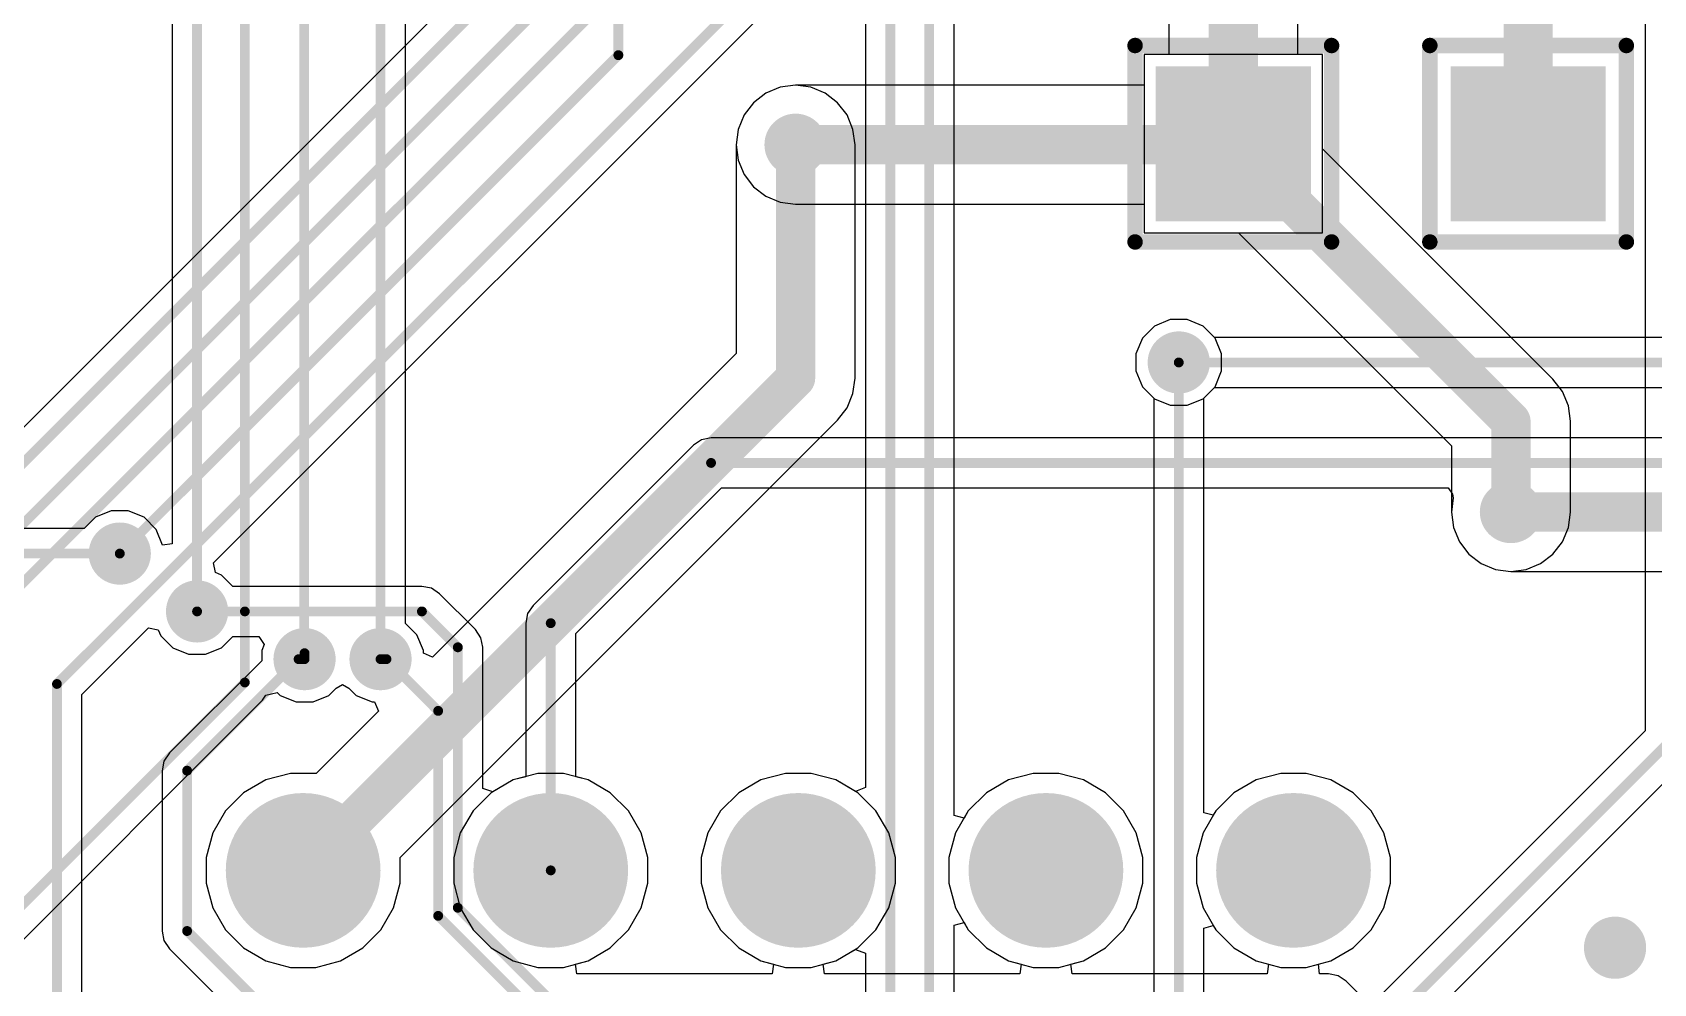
# Model space of a CAD drawing. Header units: millimetres. Extents: x 1 to 134, y -1 to 87.
# Drawn here: x 39.29 to 60.24, y 24.36 to 36.66 of the extents above; entities that cross this region are included whole.
import ezdxf

# ---------------------------------------------------------------- set-up
doc = ezdxf.new("R2010")
doc.units = ezdxf.units.MM
for name, color, linetype in [('BottomLayer', 5, 'Continuous'), ('BottomSolder', 6, 'Continuous'), ('MultiLayer', 9, 'Continuous'), ('PadHoleLayer', 156, 'Continuous'), ('TopLayer', 1, 'Continuous'), ('TopOverlay', 2, 'Continuous'), ('TopSolder', 216, 'Continuous'), ('ViaHoleLayer', 16, 'Continuous')]:
    doc.layers.add(name, color=color, linetype=linetype)

# ---------------------------------------------------------------- blocks, each defined once
blk = doc.blocks.new('1_1376430_8_1')
at = {"layer": 'BottomLayer'}
h = blk.add_hatch(color=5, dxfattribs=at)
edge = h.paths.add_edge_path()
edge.add_arc((-24.75, 8.225), 1, 0, 360)
h = blk.add_hatch(color=5, dxfattribs=at)
edge = h.paths.add_edge_path()
edge.add_arc((-21.55, 8.225), 1, 0, 360)
h = blk.add_hatch(color=5, dxfattribs=at)
edge = h.paths.add_edge_path()
edge.add_arc((-18.35, 8.225), 1, 0, 360)
h = blk.add_hatch(color=5, dxfattribs=at)
edge = h.paths.add_edge_path()
edge.add_arc((-15.15, 8.225), 1, 0, 360)
h = blk.add_hatch(color=5, dxfattribs=at)
edge = h.paths.add_edge_path()
edge.add_arc((-11.95, 8.225), 1, 0, 360)
at = {"layer": 'BottomSolder'}
h = blk.add_hatch(color=6, dxfattribs=at)
edge = h.paths.add_edge_path()
edge.add_arc((-24.75, 8.225), 1, 0, 360)
h = blk.add_hatch(color=6, dxfattribs=at)
edge = h.paths.add_edge_path()
edge.add_arc((-21.55, 8.225), 1, 0, 360)
h = blk.add_hatch(color=6, dxfattribs=at)
edge = h.paths.add_edge_path()
edge.add_arc((-18.35, 8.225), 1, 0, 360)
h = blk.add_hatch(color=6, dxfattribs=at)
edge = h.paths.add_edge_path()
edge.add_arc((-15.15, 8.225), 1, 0, 360)
h = blk.add_hatch(color=6, dxfattribs=at)
edge = h.paths.add_edge_path()
edge.add_arc((-11.95, 8.225), 1, 0, 360)
at = {"layer": 'MultiLayer'}
h = blk.add_hatch(color=9, dxfattribs=at)
edge = h.paths.add_edge_path()
edge.add_arc((-24.75, 8.225), 1, 0, 360)
h = blk.add_hatch(color=9, dxfattribs=at)
edge = h.paths.add_edge_path()
edge.add_arc((-21.55, 8.225), 1, 0, 360)
h = blk.add_hatch(color=9, dxfattribs=at)
edge = h.paths.add_edge_path()
edge.add_arc((-18.35, 8.225), 1, 0, 360)
h = blk.add_hatch(color=9, dxfattribs=at)
edge = h.paths.add_edge_path()
edge.add_arc((-15.15, 8.225), 1, 0, 360)
h = blk.add_hatch(color=9, dxfattribs=at)
edge = h.paths.add_edge_path()
edge.add_arc((-11.95, 8.225), 1, 0, 360)
at = {"layer": 'PadHoleLayer'}
h = blk.add_hatch(color=156, dxfattribs=at)
edge = h.paths.add_edge_path()
edge.add_arc((-24.75, 8.225), 0.605, 0, 360)
h = blk.add_hatch(color=156, dxfattribs=at)
edge = h.paths.add_edge_path()
edge.add_arc((-21.55, 8.225), 0.605, 0, 360)
h = blk.add_hatch(color=156, dxfattribs=at)
edge = h.paths.add_edge_path()
edge.add_arc((-18.35, 8.225), 0.605, 0, 360)
h = blk.add_hatch(color=156, dxfattribs=at)
edge = h.paths.add_edge_path()
edge.add_arc((-15.15, 8.225), 0.605, 0, 360)
h = blk.add_hatch(color=156, dxfattribs=at)
edge = h.paths.add_edge_path()
edge.add_arc((-11.95, 8.225), 0.605, 0, 360)
at = {"layer": 'TopLayer'}
h = blk.add_hatch(color=1, dxfattribs=at)
edge = h.paths.add_edge_path()
edge.add_arc((-24.75, 8.225), 1, 0, 360)
h = blk.add_hatch(color=1, dxfattribs=at)
edge = h.paths.add_edge_path()
edge.add_arc((-21.55, 8.225), 1, 0, 360)
h = blk.add_hatch(color=1, dxfattribs=at)
edge = h.paths.add_edge_path()
edge.add_arc((-18.35, 8.225), 1, 0, 360)
h = blk.add_hatch(color=1, dxfattribs=at)
edge = h.paths.add_edge_path()
edge.add_arc((-15.15, 8.225), 1, 0, 360)
h = blk.add_hatch(color=1, dxfattribs=at)
edge = h.paths.add_edge_path()
edge.add_arc((-11.95, 8.225), 1, 0, 360)
at = {"layer": 'TopSolder'}
h = blk.add_hatch(color=216, dxfattribs=at)
edge = h.paths.add_edge_path()
edge.add_arc((-24.75, 8.225), 1, 0, 360)
h = blk.add_hatch(color=216, dxfattribs=at)
edge = h.paths.add_edge_path()
edge.add_arc((-21.55, 8.225), 1, 0, 360)
h = blk.add_hatch(color=216, dxfattribs=at)
edge = h.paths.add_edge_path()
edge.add_arc((-18.35, 8.225), 1, 0, 360)
h = blk.add_hatch(color=216, dxfattribs=at)
edge = h.paths.add_edge_path()
edge.add_arc((-15.15, 8.225), 1, 0, 360)
h = blk.add_hatch(color=216, dxfattribs=at)
edge = h.paths.add_edge_path()
edge.add_arc((-11.95, 8.225), 1, 0, 360)
blk = doc.blocks.new('HDR_1_1_TH_M____17')
at = {"layer": 'BottomLayer'}
blk.add_hatch(color=5, dxfattribs=at).paths.add_polyline_path([(-0.9, 0.9), (0.9, 0.9), (0.9, -0.9), (-0.9, -0.9)])
at = {"layer": 'BottomSolder'}
blk.add_hatch(color=6, dxfattribs=at).paths.add_polyline_path([(-1.002, 1.002), (1.002, 1.002), (1.002, -1.002), (-1.002, -1.002)])
at = {"layer": 'MultiLayer'}
blk.add_hatch(color=9, dxfattribs=at).paths.add_polyline_path([(-0.9, 0.9), (0.9, 0.9), (0.9, -0.9), (-0.9, -0.9)])
at = {"layer": 'PadHoleLayer'}
h = blk.add_hatch(color=156, dxfattribs=at)
edge = h.paths.add_edge_path()
edge.add_arc((0, 0), 0.5, 0, 360)
at = {"layer": 'TopLayer'}
blk.add_hatch(color=1, dxfattribs=at).paths.add_polyline_path([(-0.9, 0.9), (0.9, 0.9), (0.9, -0.9), (-0.9, -0.9)])
at = {"layer": 'TopSolder'}
blk.add_hatch(color=216, dxfattribs=at).paths.add_polyline_path([(-1.002, 1.002), (1.002, 1.002), (1.002, -1.002), (-1.002, -1.002)])
at = {"layer": 'TopOverlay', "const_width": 0.2}
for points in [[(-1.27, 1.27), (1.27, 1.27)], [(-1.27, -1.27), (-1.27, 1.27)], [(1.27, -1.27), (1.27, 1.27)], [(-1.27, -1.27), (1.27, -1.27)]]:
    blk.add_lwpolyline(points, dxfattribs=at)
at = {"layer": 'TopOverlay', "const_width": 0.1}
for points in [[(-1.32, 1.27, 1), (-1.22, 1.27, 1)], [(-1.32, 1.27, 1), (-1.22, 1.27, 1)], [(1.22, 1.27, 1), (1.32, 1.27, 1)], [(1.22, 1.27, 1), (1.32, 1.27, 1)], [(-1.32, -1.27, 1), (-1.22, -1.27, 1)], [(-1.32, -1.27, 1), (-1.22, -1.27, 1)], [(1.22, -1.27, 1), (1.32, -1.27, 1)], [(1.22, -1.27, 1), (1.32, -1.27, 1)]]:
    blk.add_lwpolyline(points, format="xyb", close=True, dxfattribs=at)
blk = doc.blocks.new('HDR_1_1_TH_M____18')
at = {"layer": 'BottomLayer'}
blk.add_hatch(color=5, dxfattribs=at).paths.add_polyline_path([(-0.9, 0.9), (0.9, 0.9), (0.9, -0.9), (-0.9, -0.9)])
at = {"layer": 'BottomSolder'}
blk.add_hatch(color=6, dxfattribs=at).paths.add_polyline_path([(-1.002, 1.002), (1.002, 1.002), (1.002, -1.002), (-1.002, -1.002)])
at = {"layer": 'MultiLayer'}
blk.add_hatch(color=9, dxfattribs=at).paths.add_polyline_path([(-0.9, 0.9), (0.9, 0.9), (0.9, -0.9), (-0.9, -0.9)])
at = {"layer": 'PadHoleLayer'}
h = blk.add_hatch(color=156, dxfattribs=at)
edge = h.paths.add_edge_path()
edge.add_arc((0, 0), 0.5, 0, 360)
at = {"layer": 'TopLayer'}
blk.add_hatch(color=1, dxfattribs=at).paths.add_polyline_path([(-0.9, 0.9), (0.9, 0.9), (0.9, -0.9), (-0.9, -0.9)])
at = {"layer": 'TopSolder'}
blk.add_hatch(color=216, dxfattribs=at).paths.add_polyline_path([(-1.002, 1.002), (1.002, 1.002), (1.002, -1.002), (-1.002, -1.002)])
at = {"layer": 'TopOverlay', "const_width": 0.2}
for points in [[(-1.27, 1.27), (1.27, 1.27)], [(-1.27, -1.27), (-1.27, 1.27)], [(1.27, -1.27), (1.27, 1.27)], [(-1.27, -1.27), (1.27, -1.27)]]:
    blk.add_lwpolyline(points, dxfattribs=at)
at = {"layer": 'TopOverlay', "const_width": 0.1}
for points in [[(-1.32, 1.27, 1), (-1.22, 1.27, 1)], [(-1.32, 1.27, 1), (-1.22, 1.27, 1)], [(1.22, 1.27, 1), (1.32, 1.27, 1)], [(1.22, 1.27, 1), (1.32, 1.27, 1)], [(-1.32, -1.27, 1), (-1.22, -1.27, 1)], [(-1.32, -1.27, 1), (-1.22, -1.27, 1)], [(1.22, -1.27, 1), (1.32, -1.27, 1)], [(1.22, -1.27, 1), (1.32, -1.27, 1)]]:
    blk.add_lwpolyline(points, format="xyb", close=True, dxfattribs=at)

msp = doc.modelspace()

# ---------------------------------------------------------------- hatches: boundary and pattern name
at = {"layer": 'BottomLayer'}
h = msp.add_hatch(color=5, dxfattribs=at)
edge = h.paths.add_edge_path()
edge.add_arc((49.149, 35.204), 0.3, 0, 360)
h = msp.add_hatch(color=5, dxfattribs=at)
edge = h.paths.add_edge_path()
edge.add_arc((54.102, 32.389), 0.3, 0, 360)
h = msp.add_hatch(color=5, dxfattribs=at)
edge = h.paths.add_edge_path()
edge.add_arc((58.395, 30.455), 0.3, 0, 360)
h = msp.add_hatch(color=5, dxfattribs=at)
edge = h.paths.add_edge_path()
edge.add_arc((40.415, 29.918), 0.3, 0, 360)
h = msp.add_hatch(color=5, dxfattribs=at)
edge = h.paths.add_edge_path()
edge.add_arc((41.414, 29.17), 0.3, 0, 360)
h = msp.add_hatch(color=5, dxfattribs=at)
edge = h.paths.add_edge_path()
edge.add_arc((42.803, 28.553), 0.3, 0, 360)
h = msp.add_hatch(color=5, dxfattribs=at)
edge = h.paths.add_edge_path()
edge.add_arc((43.785, 28.553), 0.3, 0, 360)
h = msp.add_hatch(color=5, dxfattribs=at)
edge = h.paths.add_edge_path()
edge.add_arc((59.741, 24.822), 0.3, 0, 360)
at = {"layer": 'BottomSolder'}
h = msp.add_hatch(color=6, dxfattribs=at)
edge = h.paths.add_edge_path()
edge.add_arc((49.149, 35.204), 0.402, 0, 360)
h = msp.add_hatch(color=6, dxfattribs=at)
edge = h.paths.add_edge_path()
edge.add_arc((54.102, 32.389), 0.402, 0, 360)
h = msp.add_hatch(color=6, dxfattribs=at)
edge = h.paths.add_edge_path()
edge.add_arc((58.395, 30.455), 0.402, 0, 360)
h = msp.add_hatch(color=6, dxfattribs=at)
edge = h.paths.add_edge_path()
edge.add_arc((40.415, 29.918), 0.402, 0, 360)
h = msp.add_hatch(color=6, dxfattribs=at)
edge = h.paths.add_edge_path()
edge.add_arc((41.414, 29.17), 0.402, 0, 360)
h = msp.add_hatch(color=6, dxfattribs=at)
edge = h.paths.add_edge_path()
edge.add_arc((42.803, 28.553), 0.402, 0, 360)
h = msp.add_hatch(color=6, dxfattribs=at)
edge = h.paths.add_edge_path()
edge.add_arc((43.785, 28.553), 0.402, 0, 360)
h = msp.add_hatch(color=6, dxfattribs=at)
edge = h.paths.add_edge_path()
edge.add_arc((59.741, 24.822), 0.402, 0, 360)
at = {"layer": 'TopLayer'}
h = msp.add_hatch(color=1, dxfattribs=at)
edge = h.paths.add_edge_path()
edge.add_arc((49.149, 35.204), 0.3, 0, 360)
h = msp.add_hatch(color=1, dxfattribs=at)
edge = h.paths.add_edge_path()
edge.add_arc((54.102, 32.389), 0.3, 0, 360)
h = msp.add_hatch(color=1, dxfattribs=at)
edge = h.paths.add_edge_path()
edge.add_arc((58.395, 30.455), 0.3, 0, 360)
h = msp.add_hatch(color=1, dxfattribs=at)
edge = h.paths.add_edge_path()
edge.add_arc((40.415, 29.918), 0.3, 0, 360)
h = msp.add_hatch(color=1, dxfattribs=at)
edge = h.paths.add_edge_path()
edge.add_arc((41.414, 29.17), 0.3, 0, 360)
h = msp.add_hatch(color=1, dxfattribs=at)
edge = h.paths.add_edge_path()
edge.add_arc((42.803, 28.553), 0.3, 0, 360)
h = msp.add_hatch(color=1, dxfattribs=at)
edge = h.paths.add_edge_path()
edge.add_arc((43.785, 28.553), 0.3, 0, 360)
h = msp.add_hatch(color=1, dxfattribs=at)
edge = h.paths.add_edge_path()
edge.add_arc((59.741, 24.822), 0.3, 0, 360)
at = {"layer": 'TopSolder'}
h = msp.add_hatch(color=216, dxfattribs=at)
edge = h.paths.add_edge_path()
edge.add_arc((49.149, 35.204), 0.402, 0, 360)
h = msp.add_hatch(color=216, dxfattribs=at)
edge = h.paths.add_edge_path()
edge.add_arc((54.102, 32.389), 0.402, 0, 360)
h = msp.add_hatch(color=216, dxfattribs=at)
edge = h.paths.add_edge_path()
edge.add_arc((58.395, 30.455), 0.402, 0, 360)
h = msp.add_hatch(color=216, dxfattribs=at)
edge = h.paths.add_edge_path()
edge.add_arc((40.415, 29.918), 0.402, 0, 360)
h = msp.add_hatch(color=216, dxfattribs=at)
edge = h.paths.add_edge_path()
edge.add_arc((41.414, 29.17), 0.402, 0, 360)
h = msp.add_hatch(color=216, dxfattribs=at)
edge = h.paths.add_edge_path()
edge.add_arc((42.803, 28.553), 0.402, 0, 360)
h = msp.add_hatch(color=216, dxfattribs=at)
edge = h.paths.add_edge_path()
edge.add_arc((43.785, 28.553), 0.402, 0, 360)
h = msp.add_hatch(color=216, dxfattribs=at)
edge = h.paths.add_edge_path()
edge.add_arc((59.741, 24.822), 0.402, 0, 360)
at = {"layer": 'ViaHoleLayer'}
h = msp.add_hatch(color=16, dxfattribs=at)
edge = h.paths.add_edge_path()
edge.add_arc((49.149, 35.204), 0.15, 0, 360)
h = msp.add_hatch(color=16, dxfattribs=at)
edge = h.paths.add_edge_path()
edge.add_arc((54.102, 32.389), 0.15, 0, 360)
h = msp.add_hatch(color=16, dxfattribs=at)
edge = h.paths.add_edge_path()
edge.add_arc((58.395, 30.455), 0.15, 0, 360)
h = msp.add_hatch(color=16, dxfattribs=at)
edge = h.paths.add_edge_path()
edge.add_arc((40.415, 29.918), 0.15, 0, 360)
h = msp.add_hatch(color=16, dxfattribs=at)
edge = h.paths.add_edge_path()
edge.add_arc((41.414, 29.17), 0.15, 0, 360)
h = msp.add_hatch(color=16, dxfattribs=at)
edge = h.paths.add_edge_path()
edge.add_arc((42.803, 28.553), 0.15, 0, 360)
h = msp.add_hatch(color=16, dxfattribs=at)
edge = h.paths.add_edge_path()
edge.add_arc((43.785, 28.553), 0.15, 0, 360)
h = msp.add_hatch(color=16, dxfattribs=at)
edge = h.paths.add_edge_path()
edge.add_arc((59.741, 24.822), 0.15, 0, 360)

# ---------------------------------------------------------------- linework, layer by layer
at = {"layer": 'BottomLayer'}
for p, q in [((44.109, 29.012), (44.109, 46.03)), ((51.2, 26.532), (51.2, 45.639)), ((50.052, 45.325), (50.052, 26.892)), ((41.09, 45.092), (41.09, 30.042)), ((60.128, 44.501), (60.128, 27.627)), ((55.639, 36.371), (55.639, 43.39)), ((53.974, 43.045), (53.974, 36.371)), ((53.974, 36.371), (53.653, 36.371)), ((53.653, 36.371), (53.653, 34.063)), ((55.961, 36.371), (55.639, 36.371)), ((55.961, 35.15), (55.961, 36.371)), ((48.765, 35.87), (48.606, 35.748)), ((48.95, 35.947), (48.765, 35.87)), ((49.149, 35.973), (48.95, 35.947)), ((49.348, 35.947), (49.149, 35.973)), ((49.533, 35.87), (49.348, 35.947)), ((49.692, 35.748), (49.533, 35.87)), ((48.606, 35.748), (48.483, 35.589)), ((49.815, 35.589), (49.692, 35.748)), ((48.483, 35.589), (48.407, 35.403)), ((49.891, 35.403), (49.815, 35.589)), ((48.407, 35.403), (48.38, 35.204)), ((48.38, 35.204), (48.38, 32.504)), ((49.918, 35.204), (49.891, 35.403)), ((49.918, 32.186), (49.918, 35.204)), ((58.938, 32.172), (55.961, 35.15)), ((53.653, 34.063), (54.874, 34.063)), ((54.874, 34.063), (57.626, 31.311)), ((53.992, 32.943), (53.788, 32.858)), ((54.212, 32.943), (53.992, 32.943)), ((54.416, 32.858), (54.212, 32.943)), ((53.632, 32.703), (53.548, 32.499)), ((53.788, 32.858), (53.632, 32.703)), ((54.572, 32.703), (54.416, 32.858)), ((54.656, 32.499), (54.572, 32.703)), ((48.38, 32.504), (44.456, 28.58)), ((53.548, 32.499), (53.548, 32.279)), ((54.656, 32.279), (54.656, 32.499)), ((53.548, 32.279), (53.632, 32.075)), ((54.572, 32.075), (54.656, 32.279)), ((49.891, 31.987), (49.918, 32.186)), ((53.632, 32.075), (53.778, 31.929)), ((54.426, 31.929), (54.572, 32.075)), ((59.06, 32.013), (58.938, 32.172)), ((49.815, 31.802), (49.891, 31.987)), ((53.778, 31.929), (53.778, 23.362)), ((54.426, 26.568), (54.426, 31.929)), ((59.137, 31.828), (59.06, 32.013)), ((44.038, 25.989), (49.692, 31.643)), ((49.692, 31.643), (49.815, 31.802)), ((59.163, 31.629), (59.137, 31.828)), ((59.163, 30.455), (59.163, 31.629)), ((57.626, 31.311), (57.626, 30.455)), ((40.101, 30.387), (39.955, 30.241)), ((40.305, 30.472), (40.101, 30.387)), ((40.525, 30.472), (40.305, 30.472)), ((40.729, 30.387), (40.525, 30.472)), ((40.885, 30.231), (40.729, 30.387)), ((57.626, 30.455), (57.652, 30.256)), ((59.137, 30.256), (59.163, 30.455)), ((39.955, 30.241), (34.703, 30.241)), ((40.969, 30.028), (40.885, 30.231)), ((57.652, 30.256), (57.729, 30.07)), ((59.06, 30.07), (59.137, 30.256)), ((41.09, 30.042), (40.969, 30.028)), ((57.729, 30.07), (57.851, 29.911)), ((58.938, 29.911), (59.06, 30.07)), ((57.851, 29.911), (58.01, 29.789)), ((58.01, 29.789), (58.196, 29.712)), ((58.594, 29.712), (58.779, 29.789)), ((58.779, 29.789), (58.938, 29.911)), ((58.196, 29.712), (58.395, 29.686)), ((58.395, 29.686), (58.594, 29.712)), ((44.255, 28.866), (44.109, 29.012)), ((44.339, 28.663), (44.255, 28.866)), ((44.339, 28.629), (44.339, 28.663)), ((44.456, 28.58), (44.339, 28.629)), ((42.26, 28.022), (42.304, 28.088)), ((42.304, 28.088), (42.449, 28.123)), ((42.449, 28.123), (42.489, 28.083)), ((42.489, 28.083), (42.693, 27.999)), ((42.913, 27.999), (43.117, 28.083)), ((43.117, 28.083), (43.211, 28.177)), ((43.211, 28.177), (43.294, 28.226)), ((43.294, 28.226), (43.377, 28.177)), ((43.377, 28.177), (43.471, 28.083)), ((43.471, 28.083), (43.675, 27.999)), ((38.766, 24.527), (42.26, 28.022)), ((42.693, 27.999), (42.913, 27.999)), ((43.757, 27.881), (42.952, 27.076)), ((43.675, 27.999), (43.709, 27.999)), ((43.709, 27.999), (43.757, 27.881)), ((60.128, 27.627), (56.084, 23.583)), ((56.532, 23.115), (60.681, 27.264)), ((42.62, 27.076), (42.301, 26.991)), ((42.95, 27.076), (42.62, 27.076)), ((42.952, 27.076), (42.95, 27.076)), ((45.82, 27.076), (45.501, 26.991)), ((46.15, 27.076), (45.82, 27.076)), ((46.469, 26.991), (46.15, 27.076)), ((49.02, 27.076), (48.701, 26.991)), ((49.35, 27.076), (49.02, 27.076)), ((49.669, 26.991), (49.35, 27.076)), ((52.22, 27.076), (51.901, 26.991)), ((52.55, 27.076), (52.22, 27.076)), ((52.869, 26.991), (52.55, 27.076)), ((55.42, 27.076), (55.101, 26.991)), ((55.75, 27.076), (55.42, 27.076)), ((56.069, 26.991), (55.75, 27.076)), ((42.015, 26.825), (41.781, 26.592)), ((42.301, 26.991), (42.015, 26.825)), ((45.215, 26.825), (44.981, 26.592)), ((45.501, 26.991), (45.215, 26.825)), ((46.755, 26.825), (46.469, 26.991)), ((46.988, 26.592), (46.755, 26.825)), ((48.415, 26.825), (48.181, 26.592)), ((48.701, 26.991), (48.415, 26.825)), ((49.925, 26.843), (49.669, 26.991)), ((50.052, 26.892), (49.925, 26.843)), ((51.615, 26.825), (51.381, 26.592)), ((51.901, 26.991), (51.615, 26.825)), ((53.155, 26.825), (52.869, 26.991)), ((53.388, 26.592), (53.155, 26.825)), ((54.815, 26.825), (54.581, 26.592)), ((55.101, 26.991), (54.815, 26.825)), ((56.355, 26.825), (56.069, 26.991)), ((56.588, 26.592), (56.355, 26.825)), ((41.781, 26.592), (41.616, 26.306)), ((44.981, 26.592), (44.816, 26.306)), ((47.153, 26.306), (46.988, 26.592)), ((48.181, 26.592), (48.016, 26.306)), ((51.327, 26.498), (51.2, 26.532)), ((51.381, 26.592), (51.327, 26.498)), ((53.553, 26.306), (53.388, 26.592)), ((54.548, 26.535), (54.426, 26.568)), ((54.581, 26.592), (54.548, 26.535)), ((56.753, 26.306), (56.588, 26.592)), ((41.616, 26.306), (41.531, 25.987)), ((44.816, 26.306), (44.731, 25.987)), ((47.239, 25.987), (47.153, 26.306)), ((48.016, 26.306), (47.931, 25.987)), ((53.639, 25.987), (53.553, 26.306)), ((56.839, 25.987), (56.753, 26.306)), ((41.531, 25.987), (41.531, 25.657)), ((44.039, 25.987), (44.038, 25.989)), ((44.039, 25.657), (44.039, 25.987)), ((44.731, 25.987), (44.731, 25.657)), ((47.239, 25.657), (47.239, 25.987)), ((47.931, 25.987), (47.931, 25.657)), ((53.639, 25.657), (53.639, 25.987)), ((56.839, 25.657), (56.839, 25.987)), ((41.531, 25.657), (41.616, 25.338)), ((43.953, 25.338), (44.039, 25.657)), ((44.731, 25.657), (44.816, 25.338)), ((47.153, 25.338), (47.239, 25.657)), ((47.931, 25.657), (48.016, 25.338)), ((53.553, 25.338), (53.639, 25.657)), ((56.753, 25.338), (56.839, 25.657)), ((41.616, 25.338), (41.781, 25.052)), ((43.788, 25.052), (43.953, 25.338)), ((44.816, 25.338), (44.981, 25.052)), ((46.988, 25.052), (47.153, 25.338)), ((48.016, 25.338), (48.181, 25.052)), ((51.2, 25.112), (51.327, 25.146)), ((51.327, 25.146), (51.381, 25.052)), ((53.388, 25.052), (53.553, 25.338)), ((56.588, 25.052), (56.753, 25.338)), ((41.781, 25.052), (42.015, 24.819)), ((43.555, 24.819), (43.788, 25.052)), ((44.981, 25.052), (45.215, 24.819)), ((46.755, 24.819), (46.988, 25.052)), ((48.181, 25.052), (48.415, 24.819)), ((51.2, 24.206), (51.2, 25.112)), ((51.381, 25.052), (51.615, 24.819)), ((53.155, 24.819), (53.388, 25.052)), ((54.426, 25.076), (54.548, 25.109)), ((54.426, 23.576), (54.426, 25.076)), ((54.548, 25.109), (54.581, 25.052)), ((54.581, 25.052), (54.815, 24.819)), ((56.355, 24.819), (56.588, 25.052)), ((42.015, 24.819), (42.301, 24.653)), ((43.269, 24.653), (43.555, 24.819)), ((45.215, 24.819), (45.501, 24.653)), ((46.469, 24.653), (46.755, 24.819)), ((48.415, 24.819), (48.701, 24.653)), ((49.669, 24.653), (49.925, 24.801)), ((49.925, 24.801), (50.052, 24.752)), ((50.052, 24.752), (50.052, 23.576)), ((51.615, 24.819), (51.901, 24.653)), ((52.869, 24.653), (53.155, 24.819)), ((54.815, 24.819), (55.101, 24.653)), ((56.069, 24.653), (56.355, 24.819)), ((42.301, 24.653), (42.62, 24.568)), ((42.62, 24.568), (42.95, 24.568)), ((42.95, 24.568), (43.269, 24.653)), ((45.501, 24.653), (45.82, 24.568)), ((45.82, 24.568), (46.15, 24.568)), ((46.15, 24.568), (46.469, 24.653)), ((48.701, 24.653), (49.02, 24.568)), ((49.02, 24.568), (49.35, 24.568)), ((49.35, 24.568), (49.669, 24.653)), ((51.901, 24.653), (52.22, 24.568)), ((52.22, 24.568), (52.55, 24.568)), ((52.55, 24.568), (52.869, 24.653)), ((55.101, 24.653), (55.42, 24.568)), ((55.42, 24.568), (55.75, 24.568)), ((55.75, 24.568), (56.069, 24.653))]:
    msp.add_line(p, q, dxfattribs=at)
for points, const_width in [([(43.785, 28.553), (43.785, 46.03)], 0.127), ([(42.031, 29.17), (42.031, 45.72)], 0.127), ([(42.799, 28.557), (42.799, 45.694)], 0.127), ([(50.876, 24.072), (50.876, 45.745)], 0.127), ([(50.375, 22.612), (50.375, 45.459)], 0.127), ([(41.414, 29.17), (41.414, 45.226)], 0.127), ([(54.807, 35.217), (54.807, 43.39)], 0.635), ([(49.149, 32.186), (49.149, 35.204)], 0.508), ([(54.807, 35.217), (58.395, 31.629)], 0.508), ([(42.785, 25.822), (49.149, 32.186)], 0.508), ([(54.102, 23.333), (54.102, 32.389)], 0.127), ([(58.395, 30.455), (58.395, 31.629)], 0.508), ([(34.243, 29.918), (40.415, 29.918)], 0.127), ([(42.031, 28.251), (42.031, 29.17)], 0.127), ([(42.799, 28.557), (42.803, 28.553)], 0.127), ([(42.803, 28.553), (42.803, 28.63)], 0.127), ([(38.442, 24.661), (42.031, 28.251)], 0.127), ([(55.988, 23.029), (60.452, 27.493)], 0.127), ([(42.633, 25.822), (42.785, 25.822)], 0.508)]:
    msp.add_lwpolyline(points, dxfattribs=dict(at, const_width=const_width))
for points, const_width in [([(49.022, 35.204, 1), (49.276, 35.204, 1)], 0.254), ([(54.648, 35.217, 1), (54.965, 35.217, 1)], 0.318), ([(54.68, 35.217, 1), (54.934, 35.217, 1)], 0.254), ([(49.022, 32.186, 1), (49.276, 32.186, 1)], 0.254), ([(49.022, 32.186, 1), (49.276, 32.186, 1)], 0.254), ([(54.07, 32.389, 1), (54.134, 32.389, 1)], 0.0635), ([(58.268, 31.629, 1), (58.522, 31.629, 1)], 0.254), ([(58.268, 31.629, 1), (58.522, 31.629, 1)], 0.254), ([(58.268, 30.455, 1), (58.522, 30.455, 1)], 0.254), ([(40.383, 29.918, 1), (40.447, 29.918, 1)], 0.0635), ([(41.382, 29.17, 1), (41.446, 29.17, 1)], 0.0635), ([(42, 29.17, 1), (42.063, 29.17, 1)], 0.0635), ([(42, 29.17, 1), (42.063, 29.17, 1)], 0.0635), ([(42.767, 28.557, 1), (42.831, 28.557, 1)], 0.0635), ([(42.767, 28.557, 1), (42.831, 28.557, 1)], 0.0635), ([(42.771, 28.63, 1), (42.835, 28.63, 1)], 0.0635), ([(42.771, 28.553, 1), (42.835, 28.553, 1)], 0.0635), ([(42.771, 28.553, 1), (42.835, 28.553, 1)], 0.0635), ([(43.753, 28.553, 1), (43.817, 28.553, 1)], 0.0635), ([(42, 28.251, 1), (42.063, 28.251, 1)], 0.0635), ([(42, 28.251, 1), (42.063, 28.251, 1)], 0.0635), ([(42.506, 25.822, 1), (42.76, 25.822, 1)], 0.254), ([(42.658, 25.822, 1), (42.912, 25.822, 1)], 0.254), ([(42.658, 25.822, 1), (42.912, 25.822, 1)], 0.254)]:
    msp.add_lwpolyline(points, format="xyb", close=True, dxfattribs=dict(at, const_width=const_width))
at = {"layer": 'TopLayer'}
for p, q in [((41.625, 29.797), (51.521, 39.693)), ((45.168, 37.549), (35.375, 27.756)), ((55.961, 36.371), (53.653, 36.371)), ((53.653, 36.371), (53.653, 35.973)), ((55.961, 34.063), (55.961, 36.371)), ((48.765, 35.87), (48.606, 35.748)), ((48.95, 35.947), (48.765, 35.87)), ((49.149, 35.973), (48.95, 35.947)), ((53.653, 35.973), (49.149, 35.973)), ((48.606, 35.748), (48.483, 35.589)), ((48.483, 35.589), (48.407, 35.403)), ((48.407, 35.403), (48.38, 35.204)), ((48.38, 35.204), (48.407, 35.005)), ((48.407, 35.005), (48.483, 34.82)), ((48.483, 34.82), (48.606, 34.661)), ((48.606, 34.661), (48.765, 34.539)), ((48.765, 34.539), (48.95, 34.462)), ((48.95, 34.462), (49.149, 34.436)), ((49.149, 34.436), (53.653, 34.436)), ((53.653, 34.436), (53.653, 34.063)), ((53.653, 34.063), (55.961, 34.063)), ((53.992, 32.943), (53.788, 32.858)), ((54.212, 32.943), (53.992, 32.943)), ((54.416, 32.858), (54.212, 32.943)), ((53.632, 32.703), (53.548, 32.499)), ((53.788, 32.858), (53.632, 32.703)), ((54.562, 32.713), (54.416, 32.858)), ((65.705, 32.713), (54.562, 32.713)), ((53.548, 32.499), (53.548, 32.279)), ((53.548, 32.279), (53.632, 32.075)), ((53.632, 32.075), (53.788, 31.919)), ((54.416, 31.919), (54.562, 32.065)), ((54.562, 32.065), (66.012, 32.065)), ((53.788, 31.919), (53.992, 31.835)), ((54.212, 31.835), (54.416, 31.919)), ((53.992, 31.835), (54.212, 31.835)), ((47.828, 31.319), (45.756, 29.247)), ((47.933, 31.389), (47.828, 31.319)), ((48.057, 31.413), (47.933, 31.389)), ((66.272, 31.413), (48.057, 31.413)), ((46.309, 28.884), (48.191, 30.766)), ((48.191, 30.766), (57.584, 30.766)), ((57.584, 30.766), (57.639, 30.685)), ((57.65, 30.639), (57.626, 30.455)), ((57.639, 30.685), (57.65, 30.639)), ((57.626, 30.455), (57.652, 30.256)), ((57.652, 30.256), (57.729, 30.07)), ((57.729, 30.07), (57.851, 29.911)), ((41.65, 29.672), (41.625, 29.797)), ((57.851, 29.911), (58.01, 29.789)), ((58.01, 29.789), (58.196, 29.712)), ((41.728, 29.64), (41.65, 29.672)), ((41.874, 29.494), (41.728, 29.64)), ((58.196, 29.712), (58.395, 29.686)), ((58.395, 29.686), (65.244, 29.686)), ((44.32, 29.494), (41.874, 29.494)), ((44.444, 29.469), (44.32, 29.494)), ((44.549, 29.399), (44.444, 29.469)), ((45.013, 28.935), (44.549, 29.399)), ((45.686, 29.142), (45.661, 29.018)), ((45.756, 29.247), (45.686, 29.142)), ((39.926, 28.098), (40.787, 28.959)), ((40.787, 28.959), (40.912, 28.934)), ((40.912, 28.934), (40.944, 28.856)), ((45.083, 28.83), (45.013, 28.935)), ((45.661, 29.018), (45.661, 27.033)), ((40.944, 28.856), (41.1, 28.7)), ((41.728, 28.7), (41.874, 28.846)), ((41.874, 28.846), (42.211, 28.846)), ((42.211, 28.846), (42.281, 28.741)), ((42.281, 28.741), (42.249, 28.663)), ((45.108, 28.706), (45.083, 28.83)), ((45.108, 26.879), (45.108, 28.706)), ((46.309, 27.033), (46.309, 28.884)), ((42.249, 28.533), (41.056, 27.34)), ((41.1, 28.7), (41.304, 28.616)), ((41.304, 28.616), (41.524, 28.616)), ((41.524, 28.616), (41.728, 28.7)), ((42.249, 28.663), (42.249, 28.533)), ((39.926, 22.68), (39.926, 28.098)), ((41.056, 27.34), (40.986, 27.235)), ((40.986, 27.235), (40.961, 27.111)), ((40.961, 27.111), (40.961, 25.038)), ((45.661, 27.033), (45.501, 26.991)), ((46.469, 26.991), (46.309, 27.033)), ((49.02, 27.076), (48.701, 26.991)), ((49.35, 27.076), (49.02, 27.076)), ((49.669, 26.991), (49.35, 27.076)), ((52.22, 27.076), (51.901, 26.991)), ((52.55, 27.076), (52.22, 27.076)), ((52.869, 26.991), (52.55, 27.076)), ((55.42, 27.076), (55.101, 26.991)), ((55.75, 27.076), (55.42, 27.076)), ((56.069, 26.991), (55.75, 27.076)), ((45.235, 26.837), (45.108, 26.879)), ((45.501, 26.991), (45.235, 26.837)), ((46.755, 26.825), (46.469, 26.991)), ((46.988, 26.592), (46.755, 26.825)), ((48.415, 26.825), (48.181, 26.592)), ((48.701, 26.991), (48.415, 26.825)), ((49.955, 26.825), (49.669, 26.991)), ((50.188, 26.592), (49.955, 26.825)), ((51.615, 26.825), (51.381, 26.592)), ((51.901, 26.991), (51.615, 26.825)), ((53.155, 26.825), (52.869, 26.991)), ((53.388, 26.592), (53.155, 26.825)), ((54.815, 26.825), (54.581, 26.592)), ((55.101, 26.991), (54.815, 26.825)), ((56.355, 26.825), (56.069, 26.991)), ((56.588, 26.592), (56.355, 26.825)), ((47.153, 26.306), (46.988, 26.592)), ((48.181, 26.592), (48.016, 26.306)), ((50.353, 26.306), (50.188, 26.592)), ((51.381, 26.592), (51.216, 26.306)), ((53.553, 26.306), (53.388, 26.592)), ((54.581, 26.592), (54.416, 26.306)), ((56.753, 26.306), (56.588, 26.592)), ((47.239, 25.987), (47.153, 26.306)), ((48.016, 26.306), (47.931, 25.987)), ((50.439, 25.987), (50.353, 26.306)), ((51.216, 26.306), (51.131, 25.987)), ((53.639, 25.987), (53.553, 26.306)), ((54.416, 26.306), (54.331, 25.987)), ((56.839, 25.987), (56.753, 26.306)), ((47.239, 25.657), (47.239, 25.987)), ((47.931, 25.987), (47.931, 25.657)), ((50.439, 25.657), (50.439, 25.987)), ((51.131, 25.987), (51.131, 25.657)), ((53.639, 25.657), (53.639, 25.987)), ((54.331, 25.987), (54.331, 25.657)), ((56.839, 25.657), (56.839, 25.987)), ((47.153, 25.338), (47.239, 25.657)), ((47.931, 25.657), (48.016, 25.338)), ((50.353, 25.338), (50.439, 25.657)), ((51.131, 25.657), (51.216, 25.338)), ((53.553, 25.338), (53.639, 25.657)), ((54.331, 25.657), (54.416, 25.338)), ((56.753, 25.338), (56.839, 25.657)), ((46.988, 25.052), (47.153, 25.338)), ((48.016, 25.338), (48.181, 25.052)), ((50.188, 25.052), (50.353, 25.338)), ((51.216, 25.338), (51.381, 25.052)), ((53.388, 25.052), (53.553, 25.338)), ((54.416, 25.338), (54.581, 25.052)), ((56.588, 25.052), (56.753, 25.338)), ((40.961, 25.038), (40.986, 24.914)), ((46.755, 24.819), (46.988, 25.052)), ((48.181, 25.052), (48.415, 24.819)), ((49.955, 24.819), (50.188, 25.052)), ((51.381, 25.052), (51.615, 24.819)), ((53.155, 24.819), (53.388, 25.052)), ((54.581, 25.052), (54.815, 24.819)), ((56.355, 24.819), (56.588, 25.052)), ((40.986, 24.914), (41.056, 24.809)), ((41.056, 24.809), (43.671, 22.194)), ((46.469, 24.653), (46.755, 24.819)), ((48.415, 24.819), (48.701, 24.653)), ((49.669, 24.653), (49.955, 24.819)), ((51.615, 24.819), (51.901, 24.653)), ((52.869, 24.653), (53.155, 24.819)), ((54.815, 24.819), (55.101, 24.653)), ((56.069, 24.653), (56.355, 24.819)), ((46.307, 24.61), (46.469, 24.653)), ((46.323, 24.483), (46.307, 24.61)), ((48.701, 24.653), (48.863, 24.61)), ((48.863, 24.61), (48.846, 24.483)), ((49.506, 24.61), (49.669, 24.653)), ((49.523, 24.483), (49.506, 24.61)), ((51.901, 24.653), (52.063, 24.61)), ((52.063, 24.61), (52.046, 24.483)), ((52.706, 24.61), (52.869, 24.653)), ((52.723, 24.483), (52.706, 24.61)), ((55.101, 24.653), (55.263, 24.61)), ((55.263, 24.61), (55.246, 24.483)), ((55.906, 24.61), (56.069, 24.653)), ((55.923, 24.483), (55.906, 24.61)), ((48.846, 24.483), (46.323, 24.483)), ((52.046, 24.483), (49.523, 24.483)), ((55.246, 24.483), (52.723, 24.483)), ((56.038, 24.483), (55.923, 24.483)), ((56.162, 24.458), (56.038, 24.483)), ((56.267, 24.388), (56.162, 24.458)), ((56.914, 23.741), (56.267, 24.388))]:
    msp.add_line(p, q, dxfattribs=at)
for points, const_width in [([(46.859, 36.362), (46.859, 51.583)], 0.127), ([(39.603, 28.232), (51.292, 39.922)], 0.127), ([(58.617, 35.217), (58.617, 37.268)], 0.635), ([(35.509, 27.432), (45.492, 37.415)], 0.127), ([(34.685, 25.822), (46, 37.137)], 0.127), ([(36.373, 26.749), (46.461, 36.837)], 0.127), ([(40.415, 29.918), (46.859, 36.362)], 0.127), ([(49.149, 35.204), (54.718, 35.204)], 0.508), ([(54.718, 35.128), (54.807, 35.217)], 0.508), ([(54.102, 32.389), (66.146, 32.389)], 0.127), ([(45.985, 29.018), (48.057, 31.09)], 0.127), ([(48.057, 31.09), (69.429, 31.09)], 0.127), ([(58.395, 30.455), (65.303, 30.455)], 0.508), ([(41.414, 29.17), (44.32, 29.17)], 0.127), ([(44.32, 29.17), (44.784, 28.706)], 0.127), ([(45.985, 25.822), (45.985, 29.018)], 0.127), ([(44.784, 25.339), (44.784, 28.706)], 0.127), ([(41.285, 27.111), (42.726, 28.553)], 0.127), ([(42.726, 28.553), (42.803, 28.553)], 0.127), ([(43.785, 28.553), (43.862, 28.553)], 0.127), ([(43.862, 28.553), (44.53, 27.884)], 0.127), ([(39.603, 22.44), (39.603, 28.232)], 0.127), ([(44.53, 25.234), (44.53, 27.884)], 0.127), ([(41.285, 25.038), (41.285, 27.111)], 0.127), ([(44.784, 25.339), (45.964, 24.159)], 0.127), ([(44.53, 25.234), (45.685, 24.079)], 0.127), ([(41.285, 25.038), (50.001, 16.322)], 0.127)]:
    msp.add_lwpolyline(points, dxfattribs=dict(at, const_width=const_width))
for points, const_width in [([(46.827, 36.362, 1), (46.891, 36.362, 1)], 0.0635), ([(46.827, 36.362, 1), (46.891, 36.362, 1)], 0.0635), ([(49.022, 35.204, 1), (49.276, 35.204, 1)], 0.254), ([(54.591, 35.204, 1), (54.845, 35.204, 1)], 0.254), ([(54.68, 35.217, 1), (54.934, 35.217, 1)], 0.254), ([(58.458, 35.217, 1), (58.775, 35.217, 1)], 0.318), ([(54.591, 35.128, 1), (54.845, 35.128, 1)], 0.254), ([(54.07, 32.389, 1), (54.134, 32.389, 1)], 0.0635), ([(48.025, 31.09, 1), (48.089, 31.09, 1)], 0.0635), ([(48.025, 31.09, 1), (48.089, 31.09, 1)], 0.0635), ([(58.268, 30.455, 1), (58.522, 30.455, 1)], 0.254), ([(40.383, 29.918, 1), (40.447, 29.918, 1)], 0.0635), ([(41.382, 29.17, 1), (41.446, 29.17, 1)], 0.0635), ([(44.288, 29.17, 1), (44.352, 29.17, 1)], 0.0635), ([(44.288, 29.17, 1), (44.352, 29.17, 1)], 0.0635), ([(45.953, 29.018, 1), (46.017, 29.018, 1)], 0.0635), ([(45.953, 29.018, 1), (46.017, 29.018, 1)], 0.0635), ([(44.752, 28.706, 1), (44.816, 28.706, 1)], 0.0635), ([(44.752, 28.706, 1), (44.816, 28.706, 1)], 0.0635), ([(42.694, 28.553, 1), (42.758, 28.553, 1)], 0.0635), ([(42.694, 28.553, 1), (42.758, 28.553, 1)], 0.0635), ([(42.771, 28.553, 1), (42.835, 28.553, 1)], 0.0635), ([(43.753, 28.553, 1), (43.817, 28.553, 1)], 0.0635), ([(43.83, 28.553, 1), (43.894, 28.553, 1)], 0.0635), ([(43.83, 28.553, 1), (43.894, 28.553, 1)], 0.0635), ([(39.571, 28.232, 1), (39.634, 28.232, 1)], 0.0635), ([(39.571, 28.232, 1), (39.634, 28.232, 1)], 0.0635), ([(44.498, 27.884, 1), (44.562, 27.884, 1)], 0.0635), ([(44.498, 27.884, 1), (44.562, 27.884, 1)], 0.0635), ([(41.253, 27.111, 1), (41.317, 27.111, 1)], 0.0635), ([(41.253, 27.111, 1), (41.317, 27.111, 1)], 0.0635), ([(45.953, 25.822, 1), (46.017, 25.822, 1)], 0.0635), ([(44.752, 25.339, 1), (44.816, 25.339, 1)], 0.0635), ([(44.752, 25.339, 1), (44.816, 25.339, 1)], 0.0635), ([(44.498, 25.234, 1), (44.562, 25.234, 1)], 0.0635), ([(44.498, 25.234, 1), (44.562, 25.234, 1)], 0.0635), ([(41.253, 25.038, 1), (41.317, 25.038, 1)], 0.0635), ([(41.253, 25.038, 1), (41.317, 25.038, 1)], 0.0635)]:
    msp.add_lwpolyline(points, format="xyb", close=True, dxfattribs=dict(at, const_width=const_width))

# ---------------------------------------------------------------- block references
for name, p in [('HDR_1_1_TH_M____18', (54.807, 35.217)), ('HDR_1_1_TH_M____17', (58.617, 35.217)), ('1_1376430_8_1', (67.535, 17.597))]:
    msp.add_blockref(name, p)

doc.saveas('drawing.dxf')
